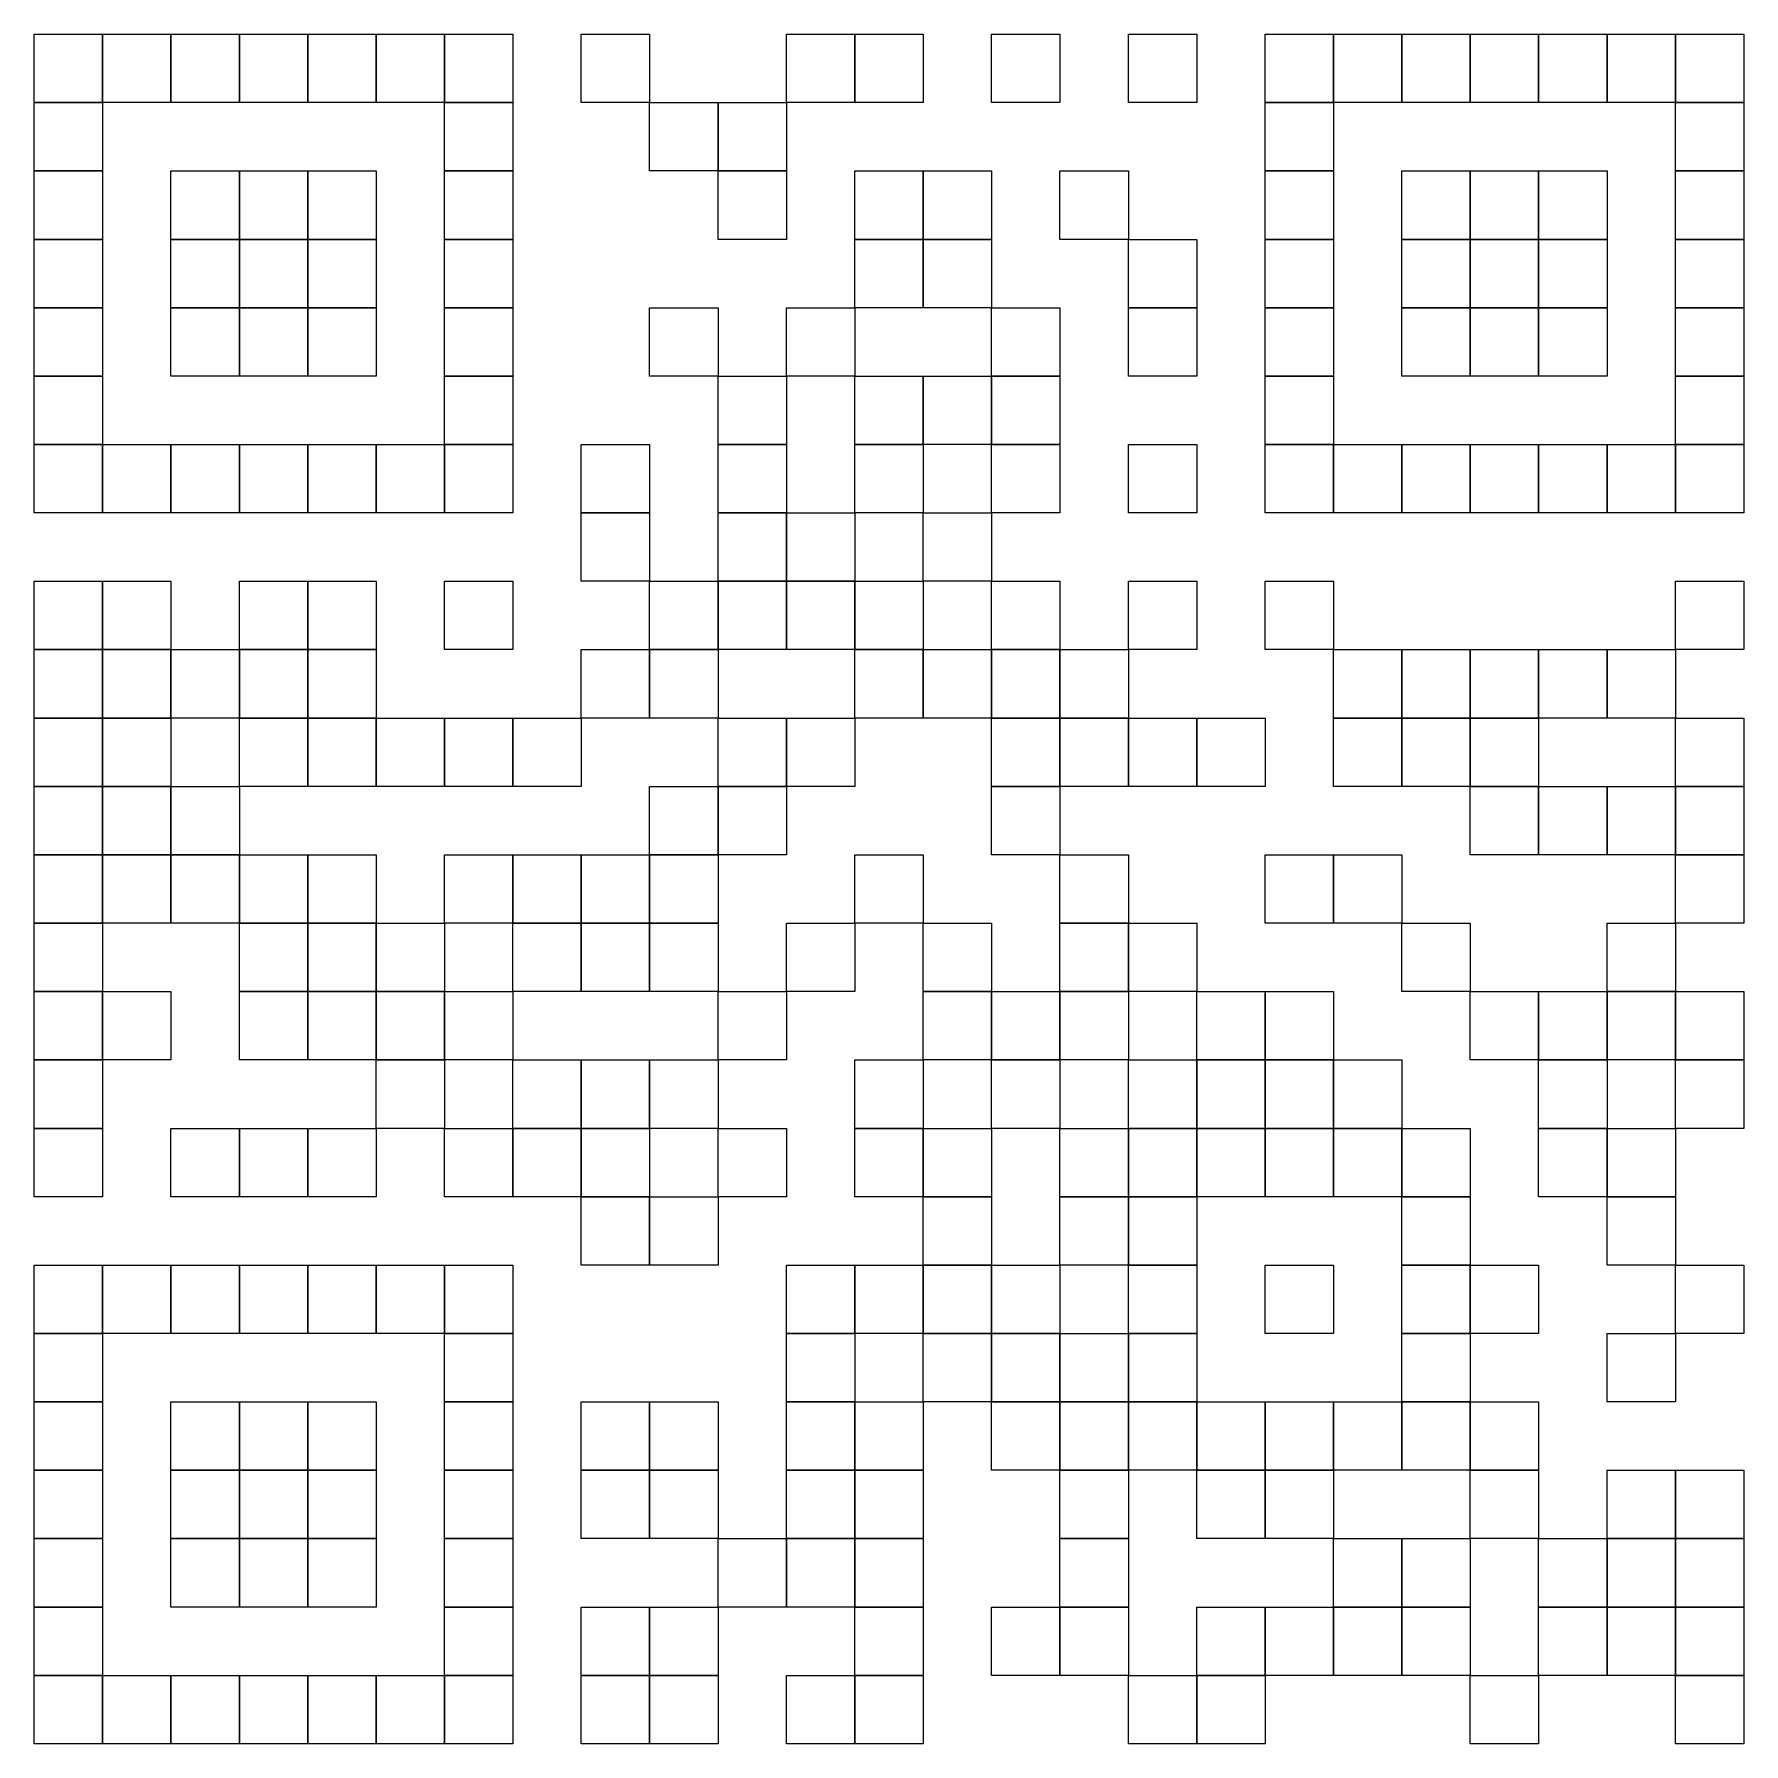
# Model space of a CAD drawing. Extents: x 9 to 140, y 10 to 141.
import ezdxf

# ---------------------------------------------------------------- set-up
doc = ezdxf.new("R2010")
doc.units = 0
doc.layers.get('0').update_dxf_attribs({"linetype": 'CONTINUOUS'})

msp = doc.modelspace()

# ---------------------------------------------------------------- linework, layer by layer
at = {"color": 7}
for points in [[(9, 141), (14.25, 141), (14.25, 135.75), (9, 135.75)], [(14.25, 141), (19.5, 141), (19.5, 135.75), (14.25, 135.75)], [(19.5, 141), (24.75, 141), (24.75, 135.75), (19.5, 135.75)], [(24.75, 141), (30, 141), (30, 135.75), (24.75, 135.75)], [(30, 141), (35.25, 141), (35.25, 135.75), (30, 135.75)], [(35.25, 141), (40.5, 141), (40.5, 135.75), (35.25, 135.75)], [(40.5, 141), (45.75, 141), (45.75, 135.75), (40.5, 135.75)], [(51, 141), (56.25, 141), (56.25, 135.75), (51, 135.75)], [(66.75, 141), (72, 141), (72, 135.75), (66.75, 135.75)], [(72, 141), (77.25, 141), (77.25, 135.75), (72, 135.75)], [(82.5, 141), (87.75, 141), (87.75, 135.75), (82.5, 135.75)], [(93, 141), (98.25, 141), (98.25, 135.75), (93, 135.75)], [(103.5, 141), (108.75, 141), (108.75, 135.75), (103.5, 135.75)], [(108.75, 141), (114, 141), (114, 135.75), (108.75, 135.75)], [(114, 141), (119.25, 141), (119.25, 135.75), (114, 135.75)], [(119.25, 141), (124.5, 141), (124.5, 135.75), (119.25, 135.75)], [(124.5, 141), (129.75, 141), (129.75, 135.75), (124.5, 135.75)], [(129.75, 141), (135, 141), (135, 135.75), (129.75, 135.75)], [(135, 141), (140.25, 141), (140.25, 135.75), (135, 135.75)], [(9, 135.75), (14.25, 135.75), (14.25, 130.5), (9, 130.5)], [(40.5, 135.75), (45.75, 135.75), (45.75, 130.5), (40.5, 130.5)], [(56.25, 135.75), (61.5, 135.75), (61.5, 130.5), (56.25, 130.5)], [(61.5, 135.75), (66.75, 135.75), (66.75, 130.5), (61.5, 130.5)], [(103.5, 135.75), (108.75, 135.75), (108.75, 130.5), (103.5, 130.5)], [(135, 135.75), (140.25, 135.75), (140.25, 130.5), (135, 130.5)], [(9, 130.5), (14.25, 130.5), (14.25, 125.25), (9, 125.25)], [(19.5, 130.5), (24.75, 130.5), (24.75, 125.25), (19.5, 125.25)], [(24.75, 130.5), (30, 130.5), (30, 125.25), (24.75, 125.25)], [(30, 130.5), (35.25, 130.5), (35.25, 125.25), (30, 125.25)], [(40.5, 130.5), (45.75, 130.5), (45.75, 125.25), (40.5, 125.25)], [(61.5, 130.5), (66.75, 130.5), (66.75, 125.25), (61.5, 125.25)], [(72, 130.5), (77.25, 130.5), (77.25, 125.25), (72, 125.25)], [(77.25, 130.5), (82.5, 130.5), (82.5, 125.25), (77.25, 125.25)], [(87.75, 130.5), (93, 130.5), (93, 125.25), (87.75, 125.25)], [(103.5, 130.5), (108.75, 130.5), (108.75, 125.25), (103.5, 125.25)], [(114, 130.5), (119.25, 130.5), (119.25, 125.25), (114, 125.25)], [(119.25, 130.5), (124.5, 130.5), (124.5, 125.25), (119.25, 125.25)], [(124.5, 130.5), (129.75, 130.5), (129.75, 125.25), (124.5, 125.25)], [(135, 130.5), (140.25, 130.5), (140.25, 125.25), (135, 125.25)], [(9, 125.25), (14.25, 125.25), (14.25, 120), (9, 120)], [(19.5, 125.25), (24.75, 125.25), (24.75, 120), (19.5, 120)], [(24.75, 125.25), (30, 125.25), (30, 120), (24.75, 120)], [(30, 125.25), (35.25, 125.25), (35.25, 120), (30, 120)], [(40.5, 125.25), (45.75, 125.25), (45.75, 120), (40.5, 120)], [(72, 125.25), (77.25, 125.25), (77.25, 120), (72, 120)], [(77.25, 125.25), (82.5, 125.25), (82.5, 120), (77.25, 120)], [(93, 125.25), (98.25, 125.25), (98.25, 120), (93, 120)], [(103.5, 125.25), (108.75, 125.25), (108.75, 120), (103.5, 120)], [(114, 125.25), (119.25, 125.25), (119.25, 120), (114, 120)], [(119.25, 125.25), (124.5, 125.25), (124.5, 120), (119.25, 120)], [(124.5, 125.25), (129.75, 125.25), (129.75, 120), (124.5, 120)], [(135, 125.25), (140.25, 125.25), (140.25, 120), (135, 120)], [(9, 120), (14.25, 120), (14.25, 114.75), (9, 114.75)], [(19.5, 120), (24.75, 120), (24.75, 114.75), (19.5, 114.75)], [(24.75, 120), (30, 120), (30, 114.75), (24.75, 114.75)], [(30, 120), (35.25, 120), (35.25, 114.75), (30, 114.75)], [(40.5, 120), (45.75, 120), (45.75, 114.75), (40.5, 114.75)], [(56.25, 120), (61.5, 120), (61.5, 114.75), (56.25, 114.75)], [(66.75, 120), (72, 120), (72, 114.75), (66.75, 114.75)], [(82.5, 120), (87.75, 120), (87.75, 114.75), (82.5, 114.75)], [(93, 120), (98.25, 120), (98.25, 114.75), (93, 114.75)], [(103.5, 120), (108.75, 120), (108.75, 114.75), (103.5, 114.75)], [(114, 120), (119.25, 120), (119.25, 114.75), (114, 114.75)], [(119.25, 120), (124.5, 120), (124.5, 114.75), (119.25, 114.75)], [(124.5, 120), (129.75, 120), (129.75, 114.75), (124.5, 114.75)], [(135, 120), (140.25, 120), (140.25, 114.75), (135, 114.75)], [(9, 114.75), (14.25, 114.75), (14.25, 109.5), (9, 109.5)], [(40.5, 114.75), (45.75, 114.75), (45.75, 109.5), (40.5, 109.5)], [(61.5, 114.75), (66.75, 114.75), (66.75, 109.5), (61.5, 109.5)], [(72, 114.75), (77.25, 114.75), (77.25, 109.5), (72, 109.5)], [(77.25, 114.75), (82.5, 114.75), (82.5, 109.5), (77.25, 109.5)], [(82.5, 114.75), (87.75, 114.75), (87.75, 109.5), (82.5, 109.5)], [(103.5, 114.75), (108.75, 114.75), (108.75, 109.5), (103.5, 109.5)], [(135, 114.75), (140.25, 114.75), (140.25, 109.5), (135, 109.5)], [(9, 109.5), (14.25, 109.5), (14.25, 104.25), (9, 104.25)], [(14.25, 109.5), (19.5, 109.5), (19.5, 104.25), (14.25, 104.25)], [(19.5, 109.5), (24.75, 109.5), (24.75, 104.25), (19.5, 104.25)], [(24.75, 109.5), (30, 109.5), (30, 104.25), (24.75, 104.25)], [(30, 109.5), (35.25, 109.5), (35.25, 104.25), (30, 104.25)], [(35.25, 109.5), (40.5, 109.5), (40.5, 104.25), (35.25, 104.25)], [(40.5, 109.5), (45.75, 109.5), (45.75, 104.25), (40.5, 104.25)], [(51, 109.5), (56.25, 109.5), (56.25, 104.25), (51, 104.25)], [(61.5, 109.5), (66.75, 109.5), (66.75, 104.25), (61.5, 104.25)], [(72, 109.5), (77.25, 109.5), (77.25, 104.25), (72, 104.25)], [(82.5, 109.5), (87.75, 109.5), (87.75, 104.25), (82.5, 104.25)], [(93, 109.5), (98.25, 109.5), (98.25, 104.25), (93, 104.25)], [(103.5, 109.5), (108.75, 109.5), (108.75, 104.25), (103.5, 104.25)], [(108.75, 109.5), (114, 109.5), (114, 104.25), (108.75, 104.25)], [(114, 109.5), (119.25, 109.5), (119.25, 104.25), (114, 104.25)], [(119.25, 109.5), (124.5, 109.5), (124.5, 104.25), (119.25, 104.25)], [(124.5, 109.5), (129.75, 109.5), (129.75, 104.25), (124.5, 104.25)], [(129.75, 109.5), (135, 109.5), (135, 104.25), (129.75, 104.25)], [(135, 109.5), (140.25, 109.5), (140.25, 104.25), (135, 104.25)], [(51, 104.25), (56.25, 104.25), (56.25, 99), (51, 99)], [(61.5, 104.25), (66.75, 104.25), (66.75, 99), (61.5, 99)], [(66.75, 104.25), (72, 104.25), (72, 99), (66.75, 99)], [(77.25, 104.25), (82.5, 104.25), (82.5, 99), (77.25, 99)], [(9, 99), (14.25, 99), (14.25, 93.75), (9, 93.75)], [(14.25, 99), (19.5, 99), (19.5, 93.75), (14.25, 93.75)], [(24.75, 99), (30, 99), (30, 93.75), (24.75, 93.75)], [(30, 99), (35.25, 99), (35.25, 93.75), (30, 93.75)], [(40.5, 99), (45.75, 99), (45.75, 93.75), (40.5, 93.75)], [(56.25, 99), (61.5, 99), (61.5, 93.75), (56.25, 93.75)], [(61.5, 99), (66.75, 99), (66.75, 93.75), (61.5, 93.75)], [(66.75, 99), (72, 99), (72, 93.75), (66.75, 93.75)], [(72, 99), (77.25, 99), (77.25, 93.75), (72, 93.75)], [(82.5, 99), (87.75, 99), (87.75, 93.75), (82.5, 93.75)], [(93, 99), (98.25, 99), (98.25, 93.75), (93, 93.75)], [(103.5, 99), (108.75, 99), (108.75, 93.75), (103.5, 93.75)], [(135, 99), (140.25, 99), (140.25, 93.75), (135, 93.75)], [(9, 93.75), (14.25, 93.75), (14.25, 88.5), (9, 88.5)], [(14.25, 93.75), (19.5, 93.75), (19.5, 88.5), (14.25, 88.5)], [(19.5, 93.75), (24.75, 93.75), (24.75, 88.5), (19.5, 88.5)], [(24.75, 93.75), (30, 93.75), (30, 88.5), (24.75, 88.5)], [(30, 93.75), (35.25, 93.75), (35.25, 88.5), (30, 88.5)], [(51, 93.75), (56.25, 93.75), (56.25, 88.5), (51, 88.5)], [(56.25, 93.75), (61.5, 93.75), (61.5, 88.5), (56.25, 88.5)], [(72, 93.75), (77.25, 93.75), (77.25, 88.5), (72, 88.5)], [(77.25, 93.75), (82.5, 93.75), (82.5, 88.5), (77.25, 88.5)], [(82.5, 93.75), (87.75, 93.75), (87.75, 88.5), (82.5, 88.5)], [(87.75, 93.75), (93, 93.75), (93, 88.5), (87.75, 88.5)], [(108.75, 93.75), (114, 93.75), (114, 88.5), (108.75, 88.5)], [(114, 93.75), (119.25, 93.75), (119.25, 88.5), (114, 88.5)], [(119.25, 93.75), (124.5, 93.75), (124.5, 88.5), (119.25, 88.5)], [(124.5, 93.75), (129.75, 93.75), (129.75, 88.5), (124.5, 88.5)], [(129.75, 93.75), (135, 93.75), (135, 88.5), (129.75, 88.5)], [(9, 88.5), (14.25, 88.5), (14.25, 83.25), (9, 83.25)], [(14.25, 88.5), (19.5, 88.5), (19.5, 83.25), (14.25, 83.25)], [(24.75, 88.5), (30, 88.5), (30, 83.25), (24.75, 83.25)], [(30, 88.5), (35.25, 88.5), (35.25, 83.25), (30, 83.25)], [(35.25, 88.5), (40.5, 88.5), (40.5, 83.25), (35.25, 83.25)], [(40.5, 88.5), (45.75, 88.5), (45.75, 83.25), (40.5, 83.25)], [(45.75, 88.5), (51, 88.5), (51, 83.25), (45.75, 83.25)], [(61.5, 88.5), (66.75, 88.5), (66.75, 83.25), (61.5, 83.25)], [(66.75, 88.5), (72, 88.5), (72, 83.25), (66.75, 83.25)], [(82.5, 88.5), (87.75, 88.5), (87.75, 83.25), (82.5, 83.25)], [(87.75, 88.5), (93, 88.5), (93, 83.25), (87.75, 83.25)], [(93, 88.5), (98.25, 88.5), (98.25, 83.25), (93, 83.25)], [(98.25, 88.5), (103.5, 88.5), (103.5, 83.25), (98.25, 83.25)], [(108.75, 88.5), (114, 88.5), (114, 83.25), (108.75, 83.25)], [(114, 88.5), (119.25, 88.5), (119.25, 83.25), (114, 83.25)], [(119.25, 88.5), (124.5, 88.5), (124.5, 83.25), (119.25, 83.25)], [(135, 88.5), (140.25, 88.5), (140.25, 83.25), (135, 83.25)], [(9, 83.25), (14.25, 83.25), (14.25, 78), (9, 78)], [(14.25, 83.25), (19.5, 83.25), (19.5, 78), (14.25, 78)], [(19.5, 83.25), (24.75, 83.25), (24.75, 78), (19.5, 78)], [(56.25, 83.25), (61.5, 83.25), (61.5, 78), (56.25, 78)], [(61.5, 83.25), (66.75, 83.25), (66.75, 78), (61.5, 78)], [(82.5, 83.25), (87.75, 83.25), (87.75, 78), (82.5, 78)], [(119.25, 83.25), (124.5, 83.25), (124.5, 78), (119.25, 78)], [(124.5, 83.25), (129.75, 83.25), (129.75, 78), (124.5, 78)], [(129.75, 83.25), (135, 83.25), (135, 78), (129.75, 78)], [(135, 83.25), (140.25, 83.25), (140.25, 78), (135, 78)], [(9, 78), (14.25, 78), (14.25, 72.75), (9, 72.75)], [(14.25, 78), (19.5, 78), (19.5, 72.75), (14.25, 72.75)], [(19.5, 78), (24.75, 78), (24.75, 72.75), (19.5, 72.75)], [(24.75, 78), (30, 78), (30, 72.75), (24.75, 72.75)], [(30, 78), (35.25, 78), (35.25, 72.75), (30, 72.75)], [(40.5, 78), (45.75, 78), (45.75, 72.75), (40.5, 72.75)], [(45.75, 78), (51, 78), (51, 72.75), (45.75, 72.75)], [(51, 78), (56.25, 78), (56.25, 72.75), (51, 72.75)], [(56.25, 78), (61.5, 78), (61.5, 72.75), (56.25, 72.75)], [(72, 78), (77.25, 78), (77.25, 72.75), (72, 72.75)], [(87.75, 78), (93, 78), (93, 72.75), (87.75, 72.75)], [(103.5, 78), (108.75, 78), (108.75, 72.75), (103.5, 72.75)], [(108.75, 78), (114, 78), (114, 72.75), (108.75, 72.75)], [(135, 78), (140.25, 78), (140.25, 72.75), (135, 72.75)], [(9, 72.75), (14.25, 72.75), (14.25, 67.5), (9, 67.5)], [(24.75, 72.75), (30, 72.75), (30, 67.5), (24.75, 67.5)], [(30, 72.75), (35.25, 72.75), (35.25, 67.5), (30, 67.5)], [(35.25, 72.75), (40.5, 72.75), (40.5, 67.5), (35.25, 67.5)], [(45.75, 72.75), (51, 72.75), (51, 67.5), (45.75, 67.5)], [(51, 72.75), (56.25, 72.75), (56.25, 67.5), (51, 67.5)], [(56.25, 72.75), (61.5, 72.75), (61.5, 67.5), (56.25, 67.5)], [(66.75, 72.75), (72, 72.75), (72, 67.5), (66.75, 67.5)], [(77.25, 72.75), (82.5, 72.75), (82.5, 67.5), (77.25, 67.5)], [(87.75, 72.75), (93, 72.75), (93, 67.5), (87.75, 67.5)], [(93, 72.75), (98.25, 72.75), (98.25, 67.5), (93, 67.5)], [(114, 72.75), (119.25, 72.75), (119.25, 67.5), (114, 67.5)], [(129.75, 72.75), (135, 72.75), (135, 67.5), (129.75, 67.5)], [(9, 67.5), (14.25, 67.5), (14.25, 62.25), (9, 62.25)], [(14.25, 67.5), (19.5, 67.5), (19.5, 62.25), (14.25, 62.25)], [(24.75, 67.5), (30, 67.5), (30, 62.25), (24.75, 62.25)], [(30, 67.5), (35.25, 67.5), (35.25, 62.25), (30, 62.25)], [(35.25, 67.5), (40.5, 67.5), (40.5, 62.25), (35.25, 62.25)], [(40.5, 67.5), (45.75, 67.5), (45.75, 62.25), (40.5, 62.25)], [(61.5, 67.5), (66.75, 67.5), (66.75, 62.25), (61.5, 62.25)], [(77.25, 67.5), (82.5, 67.5), (82.5, 62.25), (77.25, 62.25)], [(82.5, 67.5), (87.75, 67.5), (87.75, 62.25), (82.5, 62.25)], [(87.75, 67.5), (93, 67.5), (93, 62.25), (87.75, 62.25)], [(98.25, 67.5), (103.5, 67.5), (103.5, 62.25), (98.25, 62.25)], [(103.5, 67.5), (108.75, 67.5), (108.75, 62.25), (103.5, 62.25)], [(119.25, 67.5), (124.5, 67.5), (124.5, 62.25), (119.25, 62.25)], [(124.5, 67.5), (129.75, 67.5), (129.75, 62.25), (124.5, 62.25)], [(129.75, 67.5), (135, 67.5), (135, 62.25), (129.75, 62.25)], [(135, 67.5), (140.25, 67.5), (140.25, 62.25), (135, 62.25)], [(9, 62.25), (14.25, 62.25), (14.25, 57), (9, 57)], [(35.25, 62.25), (40.5, 62.25), (40.5, 57), (35.25, 57)], [(45.75, 62.25), (51, 62.25), (51, 57), (45.75, 57)], [(51, 62.25), (56.25, 62.25), (56.25, 57), (51, 57)], [(56.25, 62.25), (61.5, 62.25), (61.5, 57), (56.25, 57)], [(72, 62.25), (77.25, 62.25), (77.25, 57), (72, 57)], [(82.5, 62.25), (87.75, 62.25), (87.75, 57), (82.5, 57)], [(93, 62.25), (98.25, 62.25), (98.25, 57), (93, 57)], [(98.25, 62.25), (103.5, 62.25), (103.5, 57), (98.25, 57)], [(103.5, 62.25), (108.75, 62.25), (108.75, 57), (103.5, 57)], [(108.75, 62.25), (114, 62.25), (114, 57), (108.75, 57)], [(124.5, 62.25), (129.75, 62.25), (129.75, 57), (124.5, 57)], [(135, 62.25), (140.25, 62.25), (140.25, 57), (135, 57)], [(9, 57), (14.25, 57), (14.25, 51.75), (9, 51.75)], [(19.5, 57), (24.75, 57), (24.75, 51.75), (19.5, 51.75)], [(24.75, 57), (30, 57), (30, 51.75), (24.75, 51.75)], [(30, 57), (35.25, 57), (35.25, 51.75), (30, 51.75)], [(40.5, 57), (45.75, 57), (45.75, 51.75), (40.5, 51.75)], [(45.75, 57), (51, 57), (51, 51.75), (45.75, 51.75)], [(51, 57), (56.25, 57), (56.25, 51.75), (51, 51.75)], [(61.5, 57), (66.75, 57), (66.75, 51.75), (61.5, 51.75)], [(72, 57), (77.25, 57), (77.25, 51.75), (72, 51.75)], [(77.25, 57), (82.5, 57), (82.5, 51.75), (77.25, 51.75)], [(87.75, 57), (93, 57), (93, 51.75), (87.75, 51.75)], [(93, 57), (98.25, 57), (98.25, 51.75), (93, 51.75)], [(98.25, 57), (103.5, 57), (103.5, 51.75), (98.25, 51.75)], [(103.5, 57), (108.75, 57), (108.75, 51.75), (103.5, 51.75)], [(108.75, 57), (114, 57), (114, 51.75), (108.75, 51.75)], [(114, 57), (119.25, 57), (119.25, 51.75), (114, 51.75)], [(124.5, 57), (129.75, 57), (129.75, 51.75), (124.5, 51.75)], [(129.75, 57), (135, 57), (135, 51.75), (129.75, 51.75)], [(51, 51.75), (56.25, 51.75), (56.25, 46.5), (51, 46.5)], [(56.25, 51.75), (61.5, 51.75), (61.5, 46.5), (56.25, 46.5)], [(77.25, 51.75), (82.5, 51.75), (82.5, 46.5), (77.25, 46.5)], [(87.75, 51.75), (93, 51.75), (93, 46.5), (87.75, 46.5)], [(93, 51.75), (98.25, 51.75), (98.25, 46.5), (93, 46.5)], [(114, 51.75), (119.25, 51.75), (119.25, 46.5), (114, 46.5)], [(129.75, 51.75), (135, 51.75), (135, 46.5), (129.75, 46.5)], [(9, 46.5), (14.25, 46.5), (14.25, 41.25), (9, 41.25)], [(14.25, 46.5), (19.5, 46.5), (19.5, 41.25), (14.25, 41.25)], [(19.5, 46.5), (24.75, 46.5), (24.75, 41.25), (19.5, 41.25)], [(24.75, 46.5), (30, 46.5), (30, 41.25), (24.75, 41.25)], [(30, 46.5), (35.25, 46.5), (35.25, 41.25), (30, 41.25)], [(35.25, 46.5), (40.5, 46.5), (40.5, 41.25), (35.25, 41.25)], [(40.5, 46.5), (45.75, 46.5), (45.75, 41.25), (40.5, 41.25)], [(66.75, 46.5), (72, 46.5), (72, 41.25), (66.75, 41.25)], [(72, 46.5), (77.25, 46.5), (77.25, 41.25), (72, 41.25)], [(77.25, 46.5), (82.5, 46.5), (82.5, 41.25), (77.25, 41.25)], [(82.5, 46.5), (87.75, 46.5), (87.75, 41.25), (82.5, 41.25)], [(93, 46.5), (98.25, 46.5), (98.25, 41.25), (93, 41.25)], [(103.5, 46.5), (108.75, 46.5), (108.75, 41.25), (103.5, 41.25)], [(114, 46.5), (119.25, 46.5), (119.25, 41.25), (114, 41.25)], [(119.25, 46.5), (124.5, 46.5), (124.5, 41.25), (119.25, 41.25)], [(135, 46.5), (140.25, 46.5), (140.25, 41.25), (135, 41.25)], [(9, 41.25), (14.25, 41.25), (14.25, 36), (9, 36)], [(40.5, 41.25), (45.75, 41.25), (45.75, 36), (40.5, 36)], [(66.75, 41.25), (72, 41.25), (72, 36), (66.75, 36)], [(77.25, 41.25), (82.5, 41.25), (82.5, 36), (77.25, 36)], [(82.5, 41.25), (87.75, 41.25), (87.75, 36), (82.5, 36)], [(87.75, 41.25), (93, 41.25), (93, 36), (87.75, 36)], [(93, 41.25), (98.25, 41.25), (98.25, 36), (93, 36)], [(114, 41.25), (119.25, 41.25), (119.25, 36), (114, 36)], [(129.75, 41.25), (135, 41.25), (135, 36), (129.75, 36)], [(9, 36), (14.25, 36), (14.25, 30.75), (9, 30.75)], [(19.5, 36), (24.75, 36), (24.75, 30.75), (19.5, 30.75)], [(24.75, 36), (30, 36), (30, 30.75), (24.75, 30.75)], [(30, 36), (35.25, 36), (35.25, 30.75), (30, 30.75)], [(40.5, 36), (45.75, 36), (45.75, 30.75), (40.5, 30.75)], [(51, 36), (56.25, 36), (56.25, 30.75), (51, 30.75)], [(56.25, 36), (61.5, 36), (61.5, 30.75), (56.25, 30.75)], [(66.75, 36), (72, 36), (72, 30.75), (66.75, 30.75)], [(72, 36), (77.25, 36), (77.25, 30.75), (72, 30.75)], [(82.5, 36), (87.75, 36), (87.75, 30.75), (82.5, 30.75)], [(87.75, 36), (93, 36), (93, 30.75), (87.75, 30.75)], [(93, 36), (98.25, 36), (98.25, 30.75), (93, 30.75)], [(98.25, 36), (103.5, 36), (103.5, 30.75), (98.25, 30.75)], [(103.5, 36), (108.75, 36), (108.75, 30.75), (103.5, 30.75)], [(108.75, 36), (114, 36), (114, 30.75), (108.75, 30.75)], [(114, 36), (119.25, 36), (119.25, 30.75), (114, 30.75)], [(119.25, 36), (124.5, 36), (124.5, 30.75), (119.25, 30.75)], [(9, 30.75), (14.25, 30.75), (14.25, 25.5), (9, 25.5)], [(19.5, 30.75), (24.75, 30.75), (24.75, 25.5), (19.5, 25.5)], [(24.75, 30.75), (30, 30.75), (30, 25.5), (24.75, 25.5)], [(30, 30.75), (35.25, 30.75), (35.25, 25.5), (30, 25.5)], [(40.5, 30.75), (45.75, 30.75), (45.75, 25.5), (40.5, 25.5)], [(51, 30.75), (56.25, 30.75), (56.25, 25.5), (51, 25.5)], [(56.25, 30.75), (61.5, 30.75), (61.5, 25.5), (56.25, 25.5)], [(66.75, 30.75), (72, 30.75), (72, 25.5), (66.75, 25.5)], [(72, 30.75), (77.25, 30.75), (77.25, 25.5), (72, 25.5)], [(87.75, 30.75), (93, 30.75), (93, 25.5), (87.75, 25.5)], [(98.25, 30.75), (103.5, 30.75), (103.5, 25.5), (98.25, 25.5)], [(103.5, 30.75), (108.75, 30.75), (108.75, 25.5), (103.5, 25.5)], [(119.25, 30.75), (124.5, 30.75), (124.5, 25.5), (119.25, 25.5)], [(129.75, 30.75), (135, 30.75), (135, 25.5), (129.75, 25.5)], [(135, 30.75), (140.25, 30.75), (140.25, 25.5), (135, 25.5)], [(9, 25.5), (14.25, 25.5), (14.25, 20.25), (9, 20.25)], [(19.5, 25.5), (24.75, 25.5), (24.75, 20.25), (19.5, 20.25)], [(24.75, 25.5), (30, 25.5), (30, 20.25), (24.75, 20.25)], [(30, 25.5), (35.25, 25.5), (35.25, 20.25), (30, 20.25)], [(40.5, 25.5), (45.75, 25.5), (45.75, 20.25), (40.5, 20.25)], [(61.5, 25.5), (66.75, 25.5), (66.75, 20.25), (61.5, 20.25)], [(66.75, 25.5), (72, 25.5), (72, 20.25), (66.75, 20.25)], [(72, 25.5), (77.25, 25.5), (77.25, 20.25), (72, 20.25)], [(87.75, 25.5), (93, 25.5), (93, 20.25), (87.75, 20.25)], [(108.75, 25.5), (114, 25.5), (114, 20.25), (108.75, 20.25)], [(114, 25.5), (119.25, 25.5), (119.25, 20.25), (114, 20.25)], [(124.5, 25.5), (129.75, 25.5), (129.75, 20.25), (124.5, 20.25)], [(129.75, 25.5), (135, 25.5), (135, 20.25), (129.75, 20.25)], [(135, 25.5), (140.25, 25.5), (140.25, 20.25), (135, 20.25)], [(9, 20.25), (14.25, 20.25), (14.25, 15), (9, 15)], [(40.5, 20.25), (45.75, 20.25), (45.75, 15), (40.5, 15)], [(51, 20.25), (56.25, 20.25), (56.25, 15), (51, 15)], [(56.25, 20.25), (61.5, 20.25), (61.5, 15), (56.25, 15)], [(72, 20.25), (77.25, 20.25), (77.25, 15), (72, 15)], [(82.5, 20.25), (87.75, 20.25), (87.75, 15), (82.5, 15)], [(87.75, 20.25), (93, 20.25), (93, 15), (87.75, 15)], [(98.25, 20.25), (103.5, 20.25), (103.5, 15), (98.25, 15)], [(103.5, 20.25), (108.75, 20.25), (108.75, 15), (103.5, 15)], [(108.75, 20.25), (114, 20.25), (114, 15), (108.75, 15)], [(114, 20.25), (119.25, 20.25), (119.25, 15), (114, 15)], [(124.5, 20.25), (129.75, 20.25), (129.75, 15), (124.5, 15)], [(129.75, 20.25), (135, 20.25), (135, 15), (129.75, 15)], [(135, 20.25), (140.25, 20.25), (140.25, 15), (135, 15)], [(9, 15), (14.25, 15), (14.25, 9.75), (9, 9.75)], [(14.25, 15), (19.5, 15), (19.5, 9.75), (14.25, 9.75)], [(19.5, 15), (24.75, 15), (24.75, 9.75), (19.5, 9.75)], [(24.75, 15), (30, 15), (30, 9.75), (24.75, 9.75)], [(30, 15), (35.25, 15), (35.25, 9.75), (30, 9.75)], [(35.25, 15), (40.5, 15), (40.5, 9.75), (35.25, 9.75)], [(40.5, 15), (45.75, 15), (45.75, 9.75), (40.5, 9.75)], [(51, 15), (56.25, 15), (56.25, 9.75), (51, 9.75)], [(56.25, 15), (61.5, 15), (61.5, 9.75), (56.25, 9.75)], [(66.75, 15), (72, 15), (72, 9.75), (66.75, 9.75)], [(72, 15), (77.25, 15), (77.25, 9.75), (72, 9.75)], [(93, 15), (98.25, 15), (98.25, 9.75), (93, 9.75)], [(98.25, 15), (103.5, 15), (103.5, 9.75), (98.25, 9.75)], [(119.25, 15), (124.5, 15), (124.5, 9.75), (119.25, 9.75)], [(135, 15), (140.25, 15), (140.25, 9.75), (135, 9.75)]]:
    msp.add_lwpolyline(points, close=True, dxfattribs=at)

doc.saveas('drawing.dxf')
